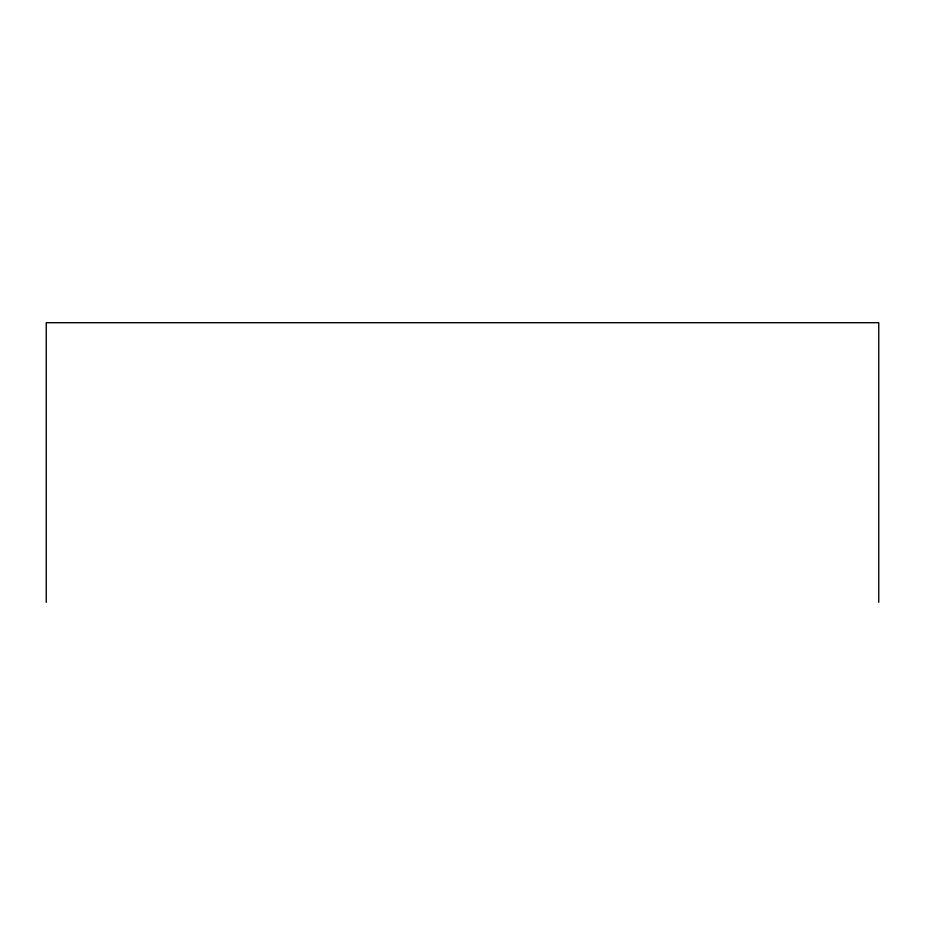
<?xml version="1.0" encoding="UTF-8"?>
<svg xmlns="http://www.w3.org/2000/svg" width="925" height="925" viewBox="0 0 925 925"><rect width="100%" height="100%" fill="white"/><g stroke="black" fill="none" stroke-linecap="round" stroke-linejoin="round"><path stroke-width="1.39" d="M878.75 602.302L878.75 322.698L46.25 322.698L46.25 602.302"/></g></svg>
